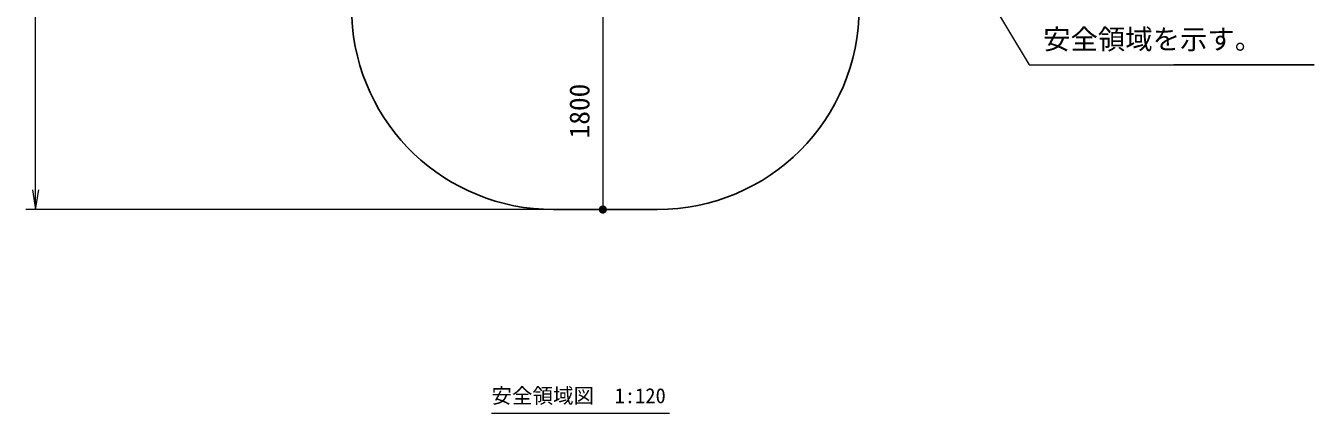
# Model space of a CAD drawing. Units: millimetres on the paper, enlarged 80 times, with parts at other scales. Extents: x 1200 to 32400, y 1200 to 22560.
# Drawn here: x 14080 to 21926, y 14420 to 16778 of the extents above; entities that cross this region are included whole.
import ezdxf
from ezdxf.enums import TextEntityAlignment as Align

# ---------------------------------------------------------------- set-up
doc = ezdxf.new("R2010")
doc.units = ezdxf.units.MM
doc.header["$LTSCALE"] = 80
for name, color, linetype, lineweight in [('D-STR-DIM', 7, 'Continuous', 13), ('D-STR-DIM\u3000寸法線、寸法値', 7, 'Continuous', 13), ('D-STR-HTXT\u3000旗上げ', 7, 'Continuous', 13), ('D-STR-TXT\u3000文字列', 7, 'Continuous', 13), ('D-STR\u3000構造物外形線', 1, 'Continuous', 25)]:
    doc.layers.add(name, color=color, linetype=linetype, lineweight=lineweight)
doc.styles.add('ＭＳ ゴシック', font='')
doc.styles.get('ＭＳ ゴシック').set_extended_font_data('MS Gothic')

# ---------------------------------------------------------------- blocks, each defined once
blk = doc.blocks.new('filled_dot')
at = {"color": 0, "linetype": 'Continuous', "lineweight": -2, "const_width": 1.25}
blk.add_lwpolyline([(-0.625, 0, 1), (0.625, 0, 1)], format="xyb", close=True, dxfattribs=at)
blk = doc.blocks.new('open_arrow')
at = {"color": 0, "linetype": 'Continuous', "lineweight": -2}
blk.add_lwpolyline([(7.5, 1.25), (0, 0), (7.5, -1.25)], dxfattribs=at)

msp = doc.modelspace()

# ---------------------------------------------------------------- linework, layer by layer
at = {"layer": 'D-STR-DIM'}
for p, q in [((14140.19, 15659.26), (14140.19, 19977.59)), ((17513.94, 15659.26), (14080.19, 15659.26))]:
    msp.add_line(p, q, dxfattribs=at)
at = {"layer": 'D-STR-DIM\u3000寸法線、寸法値'}
for p, q in [((17593.94, 16859.26), (17593.94, 15659.26)), ((17593.94, 15659.26), (17513.94, 15659.26))]:
    msp.add_line(p, q, dxfattribs=at)
at = {"layer": 'D-STR-HTXT\u3000旗上げ'}
msp.add_lwpolyline([(19931.69, 16969.77), (20189.18, 16539.41), (20215.84, 16539.41), (21925.66, 16539.41), (21070.75, 16539.41)], dxfattribs=at)
at = {"layer": 'D-STR-TXT\u3000文字列'}
msp.add_line((16915.57, 14419.53), (17999.72, 14419.53), dxfattribs=at)
at = {"layer": 'D-STR\u3000構造物外形線'}
msp.add_line((17925.53, 15659.26), (17293.13, 15659.26), dxfattribs=at)
for centre, start, end in [((17925.53, 16888.96), 270, 0), ((17293.13, 16888.96), 182.66319, 270)]:
    msp.add_arc(centre, 1229.7, start, end, dxfattribs=at)

# ---------------------------------------------------------------- block references
at = {"layer": 'D-STR-DIM', "xscale": 16, "yscale": 16, "rotation": 90}
msp.add_blockref('open_arrow', (14140.19, 15659.26), dxfattribs=at)
at = {"layer": 'D-STR-DIM\u3000寸法線、寸法値', "xscale": 20, "yscale": 20, "rotation": 90}
msp.add_blockref('filled_dot', (17593.94, 15659.26), dxfattribs=at)

# ---------------------------------------------------------------- texts
at = {"layer": 'D-STR-DIM\u3000寸法線、寸法値', "style": 'ＭＳ ゴシック'}
msp.add_text('1800', height=122.2, rotation=90, dxfattribs=at).set_placement((17451.42, 16259.26), align=Align.MIDDLE_CENTER)
at = {"layer": 'D-STR-HTXT\u3000旗上げ', "style": 'ＭＳ ゴシック'}
msp.add_text('安全領域を示す。', height=122.2, dxfattribs=at).set_placement((20275.03, 16598.59), align=Align.BOTTOM_LEFT)
at = {"layer": 'D-STR-TXT\u3000文字列', "style": 'ＭＳ ゴシック'}
msp.add_text('安全領域図\u30001:120', height=91.64, dxfattribs=at).set_placement((16915.57, 14452.86), align=Align.BOTTOM_LEFT)

doc.saveas('drawing.dxf')
